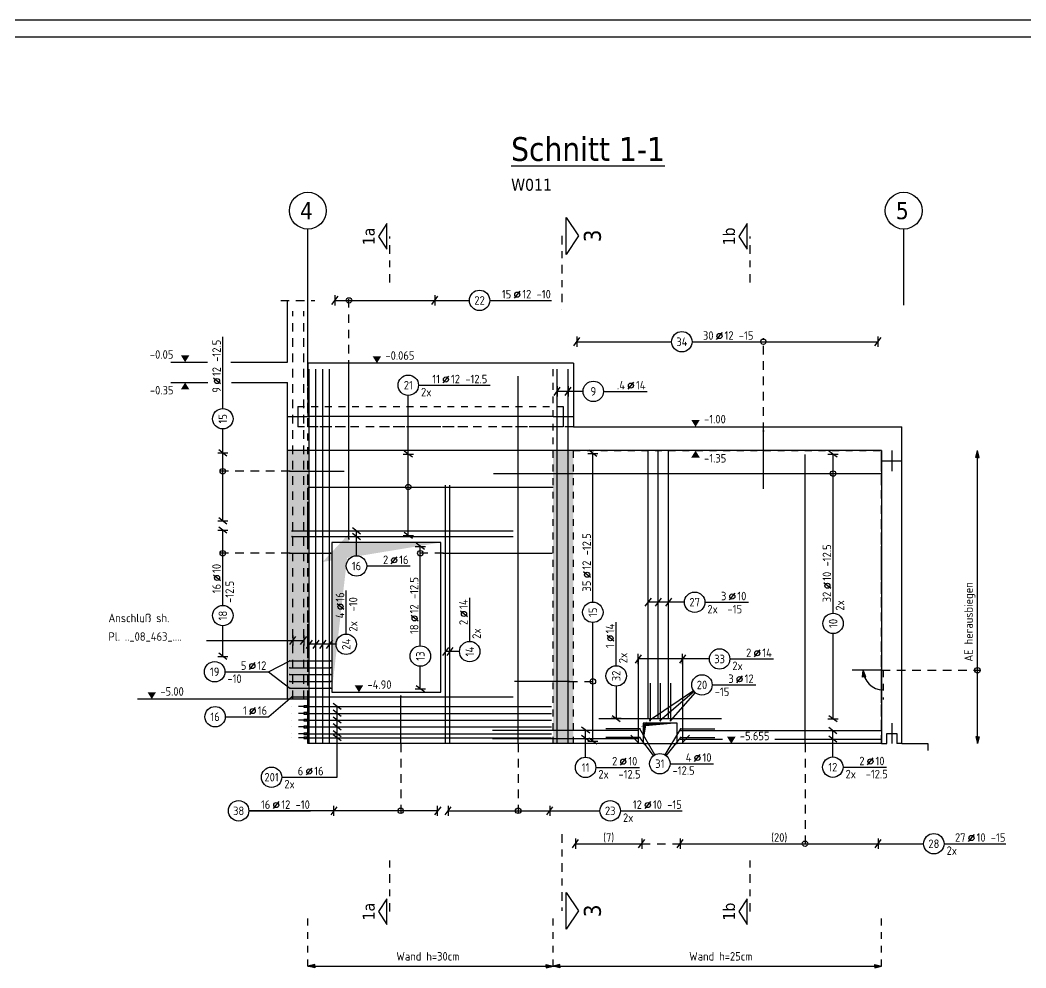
# Model space of a CAD drawing. Extents: x 40 to 149, y 46 to 88.
# Drawn here: x 69.88 to 84.66, y 74.18 to 88.1 of the extents above; entities that cross this region are included whole.
import ezdxf
from ezdxf.enums import TextEntityAlignment as Align

# ---------------------------------------------------------------- set-up
doc = ezdxf.new("R2010")
doc.units = 0
doc.header["$LTSCALE"] = 0.5
for name, pattern in [('AUSGEZOGEN', [1000.01, 1000, 0.01]), ('DASHDOTSMALL', [1.05, 0.5, -0.25, 0.05, -0.25]), ('DOT', [0.175, 0.05, -0.125]), ('HIDDEN', [0.375, 0.25, -0.125]), ('HIDDEN2', [0.187, 0.125, -0.062]), ('HIDDEN4', [0.12, 0.02, -0.1]), ('PUNKT', [0.175, 0.05, -0.125]), ('STRICHPUNKT', [1, 0.5, -0.25, 0, -0.25]), ('STRICHPUNKT2', [0.55, 0.25, -0.125, 0.05, -0.125]), ('VERDECKT', [0.375, 0.25, -0.125])]:
    doc.linetypes.add(name, pattern=pattern)
for name, color, linetype in [('ACHSEN', 7, 'Continuous'), ('AFB', 7, 'Continuous'), ('AFU', 7, 'Continuous'), ('BETON', 7, 'Continuous'), ('DRUEBER', 7, 'Continuous'), ('Fugenband', 7, 'Continuous'), ('grau_dunkel', 7, 'Continuous'), ('grau_mittel', 7, 'Continuous'), ('HILFE', 7, 'Continuous'), ('koten', 7, 'Continuous'), ('RAHMEN', 7, 'Continuous'), ('RND', 7, 'Continuous'), ('SCHNITTE', 7, 'STRICHPUNKT'), ('SFP_Achsen', 7, 'Continuous'), ('TEXT', 7, 'Continuous'), ('VERDECKT', 7, 'Continuous')]:
    doc.layers.add(name, color=color, linetype=linetype)
doc.styles.add('helv', font='tahoma.ttf')
doc.styles.add('txt', font='isocp.shx')
doc.linetypes.add('AFU_50K', pattern='A,0.15,["/",Standard,S=0.2,R=0,X=-0.01,Y=-0.1],0.07,["/",Standard,S=0.2,R=0,X=-0.01,Y=-0.1],0.15', length=0.37)
doc.linetypes.add('AFU_50L', pattern='A,0.75,["/",Standard,S=0.2,R=0,X=-0.01,Y=-0.1],0.07,["/",Standard,S=0.2,R=0,X=-0.01,Y=-0.1],0.75', length=1.57)
doc.linetypes.add('AFU_50M', pattern='A,0.45,["/",Standard,S=0.2,R=0,X=-0.01,Y=-0.1],0.07,["/",Standard,S=0.2,R=0,X=-0.01,Y=-0.1],0.45', length=0.97)

# ---------------------------------------------------------------- blocks, each defined once
blk = doc.blocks.new('RND_LEI')
at = {"layer": 'RND', "color": 7, "linetype": 'Continuous'}
blk.add_line((1.022, 0.066), (1.19, 0.27), dxfattribs=at)
for centre, radius in [((0, 0), 0.3), ((1.106, 0.168), 0.075)]:
    blk.add_circle(centre, radius, dxfattribs=at)
at = {"layer": 'RND', "color": 7, "linetype": 'Continuous', "style": 'txt'}
blk.add_attdef('ANZ', text='', height=0.25, dxfattribs=at).set_placement((0.931, 0.057), align=Align.RIGHT)
for tag, p in [('DUM', (1.253, 0.057)), ('ABSTD', (1.674, 0.057)), ('POSTXT', (0.374, -0.327))]:
    blk.add_attdef(tag, p, '', height=0.25, dxfattribs=at)
blk.add_attdef('POSL', text='', height=0.25, dxfattribs=at).set_placement((0, 0), align=Align.MIDDLE)
blk = doc.blocks.new('lei_gre')
at = {"layer": 'RND', "color": 7, "linetype": 'Continuous'}
for p, q in [((-0.09, -0.12), (0.09, 0.12)), ((0, 0.15), (0, -0.15))]:
    blk.add_line(p, q, dxfattribs=at)
blk = doc.blocks.new('OKRD_O')
at = {"color": 0, "linetype": 'ByBlock'}
blk.add_solid([(-0.125, 0.202), (0.125, 0.202), (0, 0)], dxfattribs=at)
at = {"color": 0, "linetype": 'ByBlock', "style": 'txt'}
blk.add_attdef('OKRD', (0.25, 0.1), '', height=0.25, dxfattribs=at)
blk = doc.blocks.new('OKRD_U')
at = {"color": 0, "linetype": 'ByBlock'}
blk.add_solid([(-0.125, -0.202), (0.125, -0.202), (0, 0)], dxfattribs=at)
at = {"color": 0, "linetype": 'ByBlock', "style": 'txt'}
blk.add_attdef('OKRD', (0.25, -0.35), '', height=0.25, dxfattribs=at)
blk = doc.blocks.new('Pfeillinie')
at = {"layer": 'TEXT', "linetype": 'Continuous'}
blk.add_hatch(color=7, dxfattribs=at).paths.add_polyline_path([(0, 0), (-0.8, 0.2), (-0.8, 0), (-0.8, -0.2)])
at = {"layer": 'TEXT', "color": 7, "linetype": 'Continuous'}
for p, q in [((-0.8, 0), (-0.8, 0.2)), ((-0.8, 0.2), (0, 0)), ((-0.8, 0), (-0.8, -0.2)), ((-0.8, -0.2), (0, 0))]:
    blk.add_line(p, q, dxfattribs=at)
blk = doc.blocks.new('SCHN-2')
at = {"layer": 'SCHNITTE', "color": 6, "linetype": 'Continuous'}
blk.add_lwpolyline([(0.378, 0.088), (0, 0.34), (-0.378, 0.088)], close=True, dxfattribs=at)
at = {"layer": 'SCHNITTE', "color": 1, "linetype": 'DASHDOTSMALL', "style": 'helv'}
blk.add_attdef('SCHN-2', text='', height=0.35, dxfattribs=at).set_placement((0, 0.45), align=Align.CENTER)
blk = doc.blocks.new('DINA0')
at = {"layer": 'RAHMEN'}
blk.add_line((118.9, 84.1), (0, 84.1), dxfattribs=at)
at = {"layer": 'RAHMEN', "color": 5}
blk.add_line((118.4, 83.6), (2, 83.6), dxfattribs=at)
blk = doc.blocks.new('SCHN-1')
at = {"layer": 'SCHNITTE', "color": 5, "linetype": 'Continuous'}
blk.add_lwpolyline([(0.54, 0.125), (0, 0.485), (-0.54, 0.125)], close=True, dxfattribs=at)
at = {"layer": 'SCHNITTE', "color": 6, "linetype": 'Continuous', "style": 'helv'}
blk.add_attdef('SCHN-1', text='', height=0.5, dxfattribs=at).set_placement((0, 0.635), align=Align.CENTER)

msp = doc.modelspace()

# ---------------------------------------------------------------- hatches: boundary and pattern name
at = {"layer": 'grau_mittel'}
for points in [[(74.111, 81.7783), (73.811, 81.7783), (73.811, 78.1283), (74.111, 78.1283)], [(78.011, 81.7783), (77.711, 81.7783), (77.711, 77.4733), (78.011, 77.4733)]]:
    msp.add_hatch(color=61, dxfattribs=at).paths.add_polyline_path(points)

# ---------------------------------------------------------------- linework, layer by layer
at = {"layer": 'ACHSEN', "color": 140, "linetype": 'AUSGEZOGEN'}
for p, q in [((74.111, 83.9134), (74.111, 85.0331)), ((82.861, 83.9134), (82.861, 85.0331))]:
    msp.add_line(p, q, dxfattribs=at)
at = {"layer": 'AFB', "color": 1, "linetype": 'AUSGEZOGEN'}
for p, q in [((73.961, 82.4283), (73.961, 82.1283)), ((77.861, 82.4283), (77.861, 82.1283)), ((82.686, 81.7783), (82.686, 81.4783))]:
    msp.add_line(p, q, dxfattribs=at)
at = {"layer": 'AFU', "color": 8, "linetype": 'AFU_50L'}
for p, q in [((74.111, 83.0633), (74.111, 82.2783)), ((77.711, 82.2783), (74.111, 82.2783)), ((82.536, 81.7783), (73.811, 81.7783)), ((82.536, 81.6283), (82.536, 81.7783)), ((82.536, 81.7783), (82.536, 77.4733)), ((74.111, 77.4733), (74.111, 78.1283)), ((79.036, 77.4733), (74.111, 77.4733)), ((82.536, 77.4733), (79.536, 77.4733))]:
    msp.add_line(p, q, dxfattribs=at)
at = {"layer": 'AFU', "color": 8, "linetype": 'AFU_50M'}
for p, q in [((73.811, 82.2783), (74.111, 82.2783)), ((77.711, 82.2783), (78.011, 82.2783)), ((82.536, 81.6283), (82.836, 81.6283))]:
    msp.add_line(p, q, dxfattribs=at)
at = {"layer": 'AFU', "color": 8, "linetype": 'AFU_50K'}
msp.add_line((74.111, 78.1283), (73.811, 78.1283), dxfattribs=at)
at = {"layer": 'AFU', "color": 1, "linetype": 'AUSGEZOGEN'}
msp.add_line((82.686, 77.7733), (82.686, 77.4733), dxfattribs=at)
at = {"layer": 'AFU', "color": 8, "linetype": 'AUSGEZOGEN'}
for p, q in [((82.611, 77.4733), (82.611, 77.6233)), ((82.611, 77.6233), (82.761, 77.6233)), ((82.761, 77.6233), (82.761, 77.4733)), ((82.536, 77.4733), (82.611, 77.4733)), ((82.836, 77.4733), (82.761, 77.4733))]:
    msp.add_line(p, q, dxfattribs=at)
at = {"layer": 'BETON', "color": 6, "linetype": 'AUSGEZOGEN'}
for p, q in [((73.811, 83.0783), (73.811, 83.9835)), ((74.111, 83.0633), (74.111, 83.9835)), ((72.098, 83.0783), (72.6368, 83.0783)), ((72.9781, 83.0783), (73.811, 83.0783)), ((78.011, 83.0633), (74.111, 83.0633)), ((78.011, 83.0633), (78.011, 82.1283)), ((72.098, 82.7783), (72.6411, 82.7783)), ((72.9867, 82.7783), (73.811, 82.7783)), ((73.811, 78.1283), (73.811, 82.7783)), ((78.011, 82.1283), (82.836, 82.1283)), ((82.836, 77.4733), (82.836, 82.1283)), ((73.811, 78.1283), (71.6082, 78.1283)), ((82.836, 77.4733), (83.216, 77.4733)), ((83.216, 77.4733), (83.216, 77.3733))]:
    msp.add_line(p, q, dxfattribs=at)
for points in [[(74.461, 78.2283), (76.061, 78.2283), (76.061, 80.4283), (74.461, 80.4283)], [(79.036, 77.7733), (79.036, 77.4733), (79.536, 77.4733), (79.536, 77.7733)]]:
    msp.add_lwpolyline(points, close=True, dxfattribs=at)
at = {"layer": 'DRUEBER', "color": 7, "linetype": 'DOT'}
for p, q in [((74.111, 78.1283), (74.111, 83.0633)), ((78.011, 81.7783), (82.536, 81.7783)), ((82.536, 77.4733), (82.536, 81.7783))]:
    msp.add_line(p, q, dxfattribs=at)
at = {"layer": 'DRUEBER', "color": 7, "linetype": 'PUNKT'}
for p, q in [((77.711, 77.4733), (77.711, 83.0633)), ((78.011, 77.4733), (78.011, 81.7783))]:
    msp.add_line(p, q, dxfattribs=at)
at = {"layer": 'Fugenband', "color": 102, "linetype": 'HIDDEN4'}
for p, q in [((73.961, 82.4283), (77.861, 82.4283)), ((77.861, 82.1283), (73.961, 82.1283))]:
    msp.add_line(p, q, dxfattribs=at)
at = {"layer": 'grau_dunkel', "color": 21}
for points in [[(74.461, 78.2283, 0, 0.251, 0), (74.5863, 80.4212, 0, 0, 0), (74.4717, 80.2983, 0.2609, 0, 0), (76.061, 80.4283, 0, 0, 0)], [(79.036, 77.4733, 0, 0.0489, 0), (79.0604, 77.7713, 0, 0, 0), (79.0371, 77.7503, 0.0462, 0, 0), (79.536, 77.7733, 0, 0, 0)]]:
    msp.add_lwpolyline(points, format="xyseb", dxfattribs=at)
at = {"layer": 'HILFE', "color": 102, "linetype": 'HIDDEN'}
msp.add_line((73.711, 83.9835), (74.211, 83.9835), dxfattribs=at)
at = {"layer": 'HILFE', "color": 102, "linetype": 'AUSGEZOGEN'}
msp.add_line((72.6209, 78.9888), (74.0491, 78.9888), dxfattribs=at)
for points in [[(74.05, 78.0073), (74.111, 78.0073), (74.111, 78.0293), (74.05, 78.0293)], [(74.05, 77.9073), (74.111, 77.9073), (74.111, 77.9293), (74.05, 77.9293)], [(74.05, 77.8073), (74.111, 77.8073), (74.111, 77.8293), (74.05, 77.8293)], [(74.05, 77.7073), (74.111, 77.7073), (74.111, 77.7293), (74.05, 77.7293)], [(74.05, 77.6073), (74.111, 77.6073), (74.111, 77.6293), (74.05, 77.6293)], [(74.05, 77.5473), (74.111, 77.5473), (74.111, 77.5693), (74.05, 77.5693)]]:
    msp.add_lwpolyline(points, close=True, dxfattribs=at)
at = {"layer": 'RND', "color": 7, "linetype": 'AUSGEZOGEN'}
for p, q in [((74.5083, 83.9856), (75.9758, 83.9856)), ((75.9758, 83.9856), (76.4822, 83.9856)), ((76.7822, 83.9856), (77.6884, 83.9856)), ((72.8609, 82.3968), (72.8609, 83.4493)), ((78.0601, 83.3783), (79.4529, 83.3783)), ((79.7529, 83.3783), (82.4833, 83.3783)), ((75.735, 82.7393), (76.7875, 82.7393)), ((75.585, 81.7259), (75.585, 82.5893)), ((78.4527, 82.6494), (79.0927, 82.6494)), ((72.8609, 81.7445), (72.8609, 82.0968)), ((72.8609, 80.7452), (72.8609, 81.7445)), ((75.585, 80.5324), (75.585, 81.7259)), ((78.2957, 79.5527), (78.2957, 81.7385)), ((81.8239, 79.3898), (81.8239, 81.7256)), ((72.8609, 79.5049), (72.8609, 80.6098)), ((75.7621, 78.9102), (75.7621, 80.3716)), ((74.9747, 80.0835), (75.6147, 80.0835)), ((74.6736, 79.0829), (74.6736, 79.7229)), ((76.4872, 78.9764), (76.4872, 79.6164)), ((79.9411, 79.551), (80.5811, 79.551)), ((72.8609, 78.7554), (72.8609, 79.2049)), ((78.2957, 77.5091), (78.2957, 79.2527)), ((78.6388, 78.618), (78.6388, 79.258)), ((81.8239, 77.8365), (81.8239, 79.0898)), ((75.7621, 78.2791), (75.7621, 78.6102)), ((80.3072, 78.7173), (80.9472, 78.7173)), ((72.8916, 78.5292), (73.5316, 78.5292)), ((80.0484, 78.3362), (80.6884, 78.3362)), ((72.898, 77.8687), (73.538, 77.8687)), ((78.3392, 77.1244), (78.9792, 77.1244)), ((79.4292, 77.1791), (80.0692, 77.1791)), ((81.9699, 77.1275), (82.6099, 77.1275)), ((73.7273, 76.9798), (74.5409, 76.9798)), ((74.4928, 76.4868), (73.2433, 76.4868)), ((73.2433, 76.4868), (74.1496, 76.4868)), ((76.0161, 76.4868), (74.4928, 76.4868)), ((76.1707, 76.4868), (77.6627, 76.4868)), ((77.6627, 76.4868), (78.4007, 76.4868)), ((78.7007, 76.4868), (79.6069, 76.4868)), ((78.0424, 76.003), (79.0136, 76.003)), ((79.5796, 76.003), (82.4857, 76.003)), ((82.4857, 76.003), (83.154, 76.003)), ((83.454, 76.003), (84.3603, 76.003))]:
    msp.add_line(p, q, dxfattribs=at)
at = {"layer": 'RND', "color": 102, "linetype": 'VERDECKT'}
for p, q in [((74.7142, 82.9804), (74.7142, 84.0356)), ((80.8001, 82.0669), (80.8001, 83.4283)), ((73.8445, 81.4761), (72.8109, 81.4761)), ((73.8445, 80.2716), (72.8109, 80.2716)), ((76.0995, 80.2716), (75.7121, 80.2716)), ((82.536, 78.5521), (83.994, 78.5521)), ((77.9472, 78.3877), (78.3457, 78.3877)), ((75.4734, 77.4733), (75.4734, 76.4368)), ((77.1989, 77.4733), (77.1989, 76.4368)), ((81.4123, 77.4733), (81.4123, 75.953))]:
    msp.add_line(p, q, dxfattribs=at)
at = {"layer": 'RND', "color": 102, "linetype": 'AUSGEZOGEN'}
for p, q in [((78.1527, 82.6494), (77.7724, 82.6494)), ((74.8247, 80.2335), (74.8247, 80.5976)), ((79.6411, 79.551), (79.1061, 79.551)), ((74.5236, 78.9329), (74.1282, 78.9329)), ((76.3372, 78.8264), (76.1303, 78.8264)), ((73.5316, 78.5292), (73.8445, 78.688)), ((80.0072, 78.7173), (78.9607, 78.7173)), ((73.5316, 78.5292), (73.8445, 78.288)), ((78.6388, 78.318), (78.6388, 77.8419)), ((73.8778, 78.1625), (73.538, 77.8687)), ((79.7744, 78.2517), (79.129, 77.812)), ((79.7844, 78.2386), (79.286, 77.812)), ((79.7992, 78.2237), (79.436, 77.812)), ((74.5409, 76.9798), (74.5409, 78.0183)), ((78.1892, 77.2744), (78.1892, 77.6725)), ((79.2044, 77.3091), (78.9853, 77.6901)), ((79.1883, 77.2984), (78.9853, 77.5651)), ((79.3565, 77.3076), (79.5868, 77.6901)), ((79.3726, 77.2964), (79.5868, 77.5651)), ((81.8199, 77.2775), (81.8199, 77.6645))]:
    msp.add_line(p, q, dxfattribs=at)
at = {"layer": 'RND', "color": 7, "linetype": 'VERDECKT'}
msp.add_line((79.0136, 76.003), (79.5796, 76.003), dxfattribs=at)
at = {"layer": 'RND', "color": 1, "linetype": 'HIDDEN'}
for points in [[(73.8893, 78.1283), (73.8893, 83.8283)], [(74.0491, 78.1283), (74.0491, 83.8283)]]:
    msp.add_lwpolyline(points, dxfattribs=at)
at = {"layer": 'RND', "color": 1, "linetype": 'AUSGEZOGEN'}
for points in [[(74.1282, 77.4733), (74.1282, 82.9733)], [(74.2282, 77.4733), (74.2282, 82.9733)], [(74.3282, 77.4733), (74.3282, 82.9733)], [(74.4259, 77.4733), (74.4259, 82.9733)], [(74.7142, 80.4804), (74.7142, 82.9804)], [(77.1989, 77.4733), (77.1989, 82.8733)], [(77.7724, 77.4733), (77.7724, 82.9733)], [(77.932, 77.4733), (77.932, 82.9733)], [(80.8001, 81.2169), (80.8001, 82.0669)], [(79.1061, 77.8321), (79.1061, 81.7821)], [(79.2561, 77.8321), (79.2561, 81.7821)], [(79.4061, 77.8321), (79.4061, 81.7821)], [(81.4123, 77.4733), (81.4123, 81.7233)], [(73.8445, 81.4761), (74.6445, 81.4761)], [(76.836, 81.4413), (82.536, 81.4413)], [(74.111, 81.2433), (77.711, 81.2433)], [(76.1303, 77.4733), (76.1303, 81.2733)], [(76.1958, 77.4733), (76.1958, 81.2733)], [(73.8778, 80.5976), (77.1278, 80.5976)], [(73.8778, 80.5151), (77.1278, 80.5151)], [(73.8445, 80.2716), (74.4445, 80.2716)], [(76.0995, 80.2716), (77.6995, 80.2716)], [(78.9607, 78.7419), (78.9607, 77.4919), (78.8546, 77.598)], [(79.6113, 78.7419), (79.6113, 77.4919), (79.7174, 77.598)], [(73.8445, 78.688), (74.4445, 78.688)], [(73.8445, 78.588), (74.4445, 78.588)], [(73.8445, 78.488), (74.4445, 78.488)], [(82.536, 78.5521), (82.106, 78.5521)], [(73.8445, 78.388), (74.4445, 78.388)], [(73.8445, 78.288), (74.4445, 78.288)], [(77.9472, 78.3877), (77.1472, 78.3877)], [(79.136, 78.362), (79.136, 77.812)], [(79.286, 78.362), (79.286, 77.812)], [(79.436, 78.362), (79.436, 77.812)], [(73.8778, 78.1625), (77.1278, 78.1625)], [(75.4734, 77.4733), (75.4734, 78.1733)], [(74.087, 78.0183), (77.687, 78.0183)], [(74.087, 77.9183), (77.687, 77.9183)], [(74.087, 77.8183), (77.687, 77.8183)], [(74.087, 77.7183), (77.687, 77.7183)], [(78.386, 77.8419), (80.186, 77.8419)], [(74.087, 77.6183), (77.687, 77.6183)], [(74.087, 77.5583), (77.687, 77.5583)], [(76.8207, 77.6725), (78.9707, 77.6725)], [(78.9853, 77.6901), (78.4853, 77.6901)], [(78.9853, 77.5651), (78.4853, 77.5651)], [(79.5783, 77.6645), (82.5283, 77.6645)], [(79.5868, 77.6901), (80.0868, 77.6901)], [(79.5868, 77.5651), (80.0868, 77.5651)], [(76.8207, 77.5475), (78.9707, 77.5475)], [(79.5783, 77.5395), (80.1986, 77.5395)], [(80.9699, 77.5395), (82.5283, 77.5395)]]:
    msp.add_lwpolyline(points, dxfattribs=at)
at = {"layer": 'RND', "color": 7, "linetype": 'AUSGEZOGEN'}
for points, const_width in [([(80.7931, 82.0669, 1), (80.8071, 82.0669, 1)], 0.014), ([(73.8382, 81.4761, 1), (73.8507, 81.4761, 1)], 0.0125), ([(73.8716, 80.5976, 1), (73.8841, 80.5976, 1)], 0.0125), ([(73.8716, 80.5151, 1), (73.8841, 80.5151, 1)], 0.0125), ([(74.7079, 80.4804, 1), (74.7204, 80.4804, 1)], 0.0125), ([(73.8382, 80.2716, 1), (73.8507, 80.2716, 1)], 0.0125), ([(74.4382, 80.2716, 1), (74.4507, 80.2716, 1)], 0.0125), ([(76.0932, 80.2716, 1), (76.1057, 80.2716, 1)], 0.0125), ([(73.8382, 78.688, 1), (73.8507, 78.688, 1)], 0.0125), ([(73.8382, 78.588, 1), (73.8507, 78.588, 1)], 0.0125), ([(74.4382, 78.688, 1), (74.4507, 78.688, 1)], 0.0125), ([(74.4382, 78.588, 1), (74.4507, 78.588, 1)], 0.0125), ([(73.8382, 78.488, 1), (73.8507, 78.488, 1)], 0.0125), ([(74.4382, 78.488, 1), (74.4507, 78.488, 1)], 0.0125), ([(73.8382, 78.388, 1), (73.8507, 78.388, 1)], 0.0125), ([(73.8382, 78.288, 1), (73.8507, 78.288, 1)], 0.0125), ([(74.4382, 78.388, 1), (74.4507, 78.388, 1)], 0.0125), ([(74.4382, 78.288, 1), (74.4507, 78.288, 1)], 0.0125), ([(77.9535, 78.3877, -1), (77.941, 78.3877, -1)], 0.0125), ([(73.8716, 78.1625, 1), (73.8841, 78.1625, 1)], 0.0125), ([(75.4671, 78.1733, 1), (75.4796, 78.1733, 1)], 0.0125), ([(78.9915, 77.6901, -1), (78.979, 77.6901, -1)], 0.0125), ([(79.143, 77.812, 1), (79.129, 77.812, 1)], 0.014), ([(79.293, 77.812, 1), (79.279, 77.812, 1)], 0.014), ([(79.443, 77.812, 1), (79.429, 77.812, 1)], 0.014), ([(79.5805, 77.6901, 1), (79.593, 77.6901, 1)], 0.0125), ([(78.9915, 77.5651, -1), (78.979, 77.5651, -1)], 0.0125), ([(79.5805, 77.5651, 1), (79.593, 77.5651, 1)], 0.0125)]:
    msp.add_lwpolyline(points, format="xyb", close=True, dxfattribs=dict(at, const_width=const_width))
at = {"layer": 'RND', "color": 102, "linetype": 'AUSGEZOGEN'}
for points in [[(83.944, 77.4733), (83.944, 81.7783)], [(74.111, 74.2037), (77.711, 74.2037)], [(77.711, 74.2037), (82.536, 74.2037)]]:
    msp.add_lwpolyline(points, dxfattribs=at)
at = {"layer": 'RND', "color": 1, "linetype": 'HIDDEN2'}
for points in [[(82.5582, 78.5521), (82.5582, 78.1221)], [(74.074, 78.0183), (73.8727, 78.0183)], [(74.074, 77.9183), (73.8727, 77.9183)], [(74.074, 77.8183), (73.8727, 77.8183)], [(74.074, 77.7183), (73.8727, 77.7183)], [(74.074, 77.6183), (73.8727, 77.6183)], [(74.074, 77.5583), (73.8727, 77.5583)]]:
    msp.add_lwpolyline(points, dxfattribs=at)
at = {"layer": 'RND', "color": 7, "linetype": 'AUSGEZOGEN'}
for centre in [(74.7142, 83.9856), (80.8001, 83.3783), (72.8609, 81.4761), (81.8239, 81.4413), (75.585, 81.2433), (72.8609, 80.2716), (75.7621, 80.2716), (83.944, 78.5521), (78.2957, 78.3877), (75.4734, 76.4868), (77.1989, 76.4868), (81.4123, 76.003)]:
    msp.add_circle(centre, 0.04, dxfattribs=at)
at = {"layer": 'RND', "color": 102, "linetype": 'AUSGEZOGEN'}
msp.add_arc((82.5582, 78.5521), 0.2901, 180, 270, dxfattribs=at)
at = {"layer": 'SCHNITTE', "color": 6, "linetype": 'STRICHPUNKT2'}
for p, q in [((75.316, 84.2469), (75.316, 84.9258)), ((80.6074, 84.2469), (80.6074, 84.9258)), ((75.316, 75.0056), (75.316, 75.8095)), ((80.6074, 75.0056), (80.6074, 75.8095))]:
    msp.add_line(p, q, dxfattribs=at)
at = {"layer": 'SCHNITTE', "color": 5, "linetype": 'STRICHPUNKT2'}
for p, q in [((77.8407, 84.9323), (77.8407, 83.8551)), ((77.8407, 76.1413), (77.8407, 75.017))]:
    msp.add_line(p, q, dxfattribs=at)
at = {"layer": 'SFP_Achsen', "color": 7, "linetype": 'AUSGEZOGEN'}
for centre in [(74.111, 85.3035), (82.861, 85.3035)]:
    msp.add_circle(centre, 0.2705, dxfattribs=at)
at = {"layer": 'TEXT', "color": 7, "linetype": 'HIDDEN4'}
for p, q in [((74.111, 74.2037), (74.111, 74.9636)), ((77.711, 74.2037), (77.711, 74.9636)), ((82.536, 74.2037), (82.536, 74.9636))]:
    msp.add_line(p, q, dxfattribs=at)
at = {"layer": 'VERDECKT', "color": 7, "linetype": 'VERDECKT'}
for p, q in [((74.111, 82.1283), (74.111, 83.0633)), ((78.011, 82.1283), (74.111, 82.1283)), ((74.111, 78.1283), (74.111, 81.7783)), ((82.536, 77.4733), (82.536, 81.7783))]:
    msp.add_line(p, q, dxfattribs=at)
at = {"layer": 'VERDECKT', "color": 7, "linetype": 'HIDDEN'}
msp.add_line((82.536, 81.7783), (74.111, 81.7783), dxfattribs=at)

# ---------------------------------------------------------------- block references
at = {"layer": 'koten', "color": 7, "linetype": 'AUSGEZOGEN'}
ref = msp.add_blockref('OKRD_O', (72.3079, 83.0783), dxfattribs=dict(at, xscale=-0.5, yscale=0.5, zscale=0.5))
ref.add_attrib('OKRD', '-0.05', (71.7902, 83.1283), dxfattribs={"layer": '0', "color": 0, "linetype": 'ByBlock', "height": 0.125, "style": 'txt'})
at = {"layer": 'koten', "color": 7, "linetype": 'AUSGEZOGEN', "xscale": 0.5, "yscale": 0.5, "zscale": 0.5}
for name, p, values in [('OKRD_O', (75.1243, 83.0633), {'OKRD': '-0.065'}), ('OKRD_O', (79.8039, 82.1283), {'OKRD': '-1.00'}), ('OKRD_U', (79.8039, 81.7783), {'OKRD': '-1.35'}), ('OKRD_O', (71.8181, 78.1283), {'OKRD': '-5.00'}), ('OKRD_O', (74.8608, 78.2283), {'OKRD': '-4.90'}), ('OKRD_O', (80.3293, 77.4733), {'OKRD': '-5.655'})]:
    msp.add_blockref(name, p, dxfattribs=at).add_auto_attribs(values)
at = {"layer": 'koten', "color": 7, "linetype": 'AUSGEZOGEN'}
ref = msp.add_blockref('OKRD_U', (72.3079, 82.7783), dxfattribs=dict(at, xscale=-0.5, yscale=0.5, zscale=0.5))
ref.add_attrib('OKRD', '-0.35', (71.7902, 82.6033), dxfattribs={"layer": '0', "color": 0, "linetype": 'ByBlock', "height": 0.125, "style": 'txt'})
at = {"layer": 'RAHMEN', "color": 7, "linetype": 'AUSGEZOGEN', "xscale": 0.5, "yscale": 0.5, "zscale": 0.5}
msp.add_blockref('DINA0', (39.9553, 46.0537), dxfattribs=at)
at = {"layer": 'RND', "color": 7, "linetype": 'AUSGEZOGEN', "xscale": 0.5, "yscale": 0.5, "zscale": 0.5}
for p in [(74.5083, 83.9856), (75.9758, 83.9856), (78.0601, 83.3783), (82.4833, 83.3783), (77.7724, 82.6494), (77.932, 82.6494), (73.8893, 78.9888), (74.0491, 78.9888), (76.1707, 76.4868), (77.6627, 76.4868), (78.0424, 76.003), (79.0136, 76.003), (79.5796, 76.003), (82.4857, 76.003)]:
    msp.add_blockref('lei_gre', p, dxfattribs=at)
for p, values in [((76.6322, 83.9856), {'POSL': '22', 'DUM': '12', 'ANZ': '15', 'ABSTD': '-10'}), ((79.6029, 83.3783), {'POSL': '34', 'DUM': '12', 'ANZ': '30', 'ABSTD': '-15'}), ((75.585, 82.7393), {'POSL': '21', 'DUM': '12', 'ANZ': '11', 'ABSTD': '-12.5', 'POSTXT': '2x'}), ((78.3027, 82.6494), {'POSL': '9', 'DUM': '14', 'ANZ': '.4'}), ((74.8247, 80.0835), {'POSL': '16', 'DUM': '16', 'ANZ': '2'}), ((79.7911, 79.551), {'POSL': '27', 'DUM': '10', 'ANZ': '3', 'POSTXT': '2x  -15'}), ((80.1572, 78.7173), {'POSL': '33', 'DUM': '14', 'ANZ': '2', 'POSTXT': '2x'}), ((72.7416, 78.5292), {'POSL': '19', 'DUM': '12', 'ANZ': '5', 'POSTXT': '-10'}), ((79.8984, 78.3362), {'POSL': '20', 'DUM': '12', 'ANZ': '3', 'POSTXT': '-15'}), ((72.748, 77.8687), {'POSL': '16', 'DUM': '16', 'ANZ': '1'}), ((78.1892, 77.1244), {'POSL': '11', 'DUM': '10', 'ANZ': '2', 'POSTXT': '2x  -12.5'}), ((79.2792, 77.1791), {'POSL': '31', 'DUM': '10', 'ANZ': '4', 'POSTXT': '-12.5'}), ((81.8199, 77.1275), {'POSL': '12', 'DUM': '10', 'ANZ': '2', 'POSTXT': '2x  -12.5'}), ((73.5773, 76.9798), {'POSL': '201', 'DUM': '16', 'ANZ': '6', 'POSTXT': '2x'}), ((73.0933, 76.4868), {'POSL': '38', 'DUM': '12', 'ANZ': '16', 'ABSTD': '-10'}), ((78.5507, 76.4868), {'POSL': '23', 'DUM': '10', 'ANZ': '12', 'ABSTD': '-15', 'POSTXT': '2x'}), ((83.304, 76.003), {'POSL': '28', 'DUM': '10', 'ANZ': '27', 'ABSTD': '-15', 'POSTXT': '2x'})]:
    msp.add_blockref('RND_LEI', p, dxfattribs=at).add_auto_attribs(values)
for p, rotation, values in [((72.8609, 82.2468), 90, {'POSL': '15', 'DUM': '12', 'ANZ': '9', 'ABSTD': '-12.5'}), ((78.2957, 79.4027), 90, {'POSL': '15', 'DUM': '12', 'ANZ': '35', 'ABSTD': '-12.5'}), ((81.8239, 79.2398), 90.00000000000114, {'POSL': '10', 'DUM': '10', 'ANZ': '32', 'ABSTD': '-12.5', 'POSTXT': '2x'}), ((72.8609, 79.3549), 90, {'POSL': '18', 'DUM': '10', 'ANZ': '16', 'POSTXT': '-12.5'}), ((75.7621, 78.7602), 90, {'POSL': '13', 'DUM': '12', 'ANZ': '18', 'ABSTD': '-12.5'}), ((74.6736, 78.9329), 90, {'POSL': '24', 'DUM': '16', 'ANZ': '4', 'POSTXT': '2x  -10'}), ((76.4872, 78.8264), 90, {'POSL': '14', 'DUM': '14', 'ANZ': '2', 'POSTXT': '2x'}), ((78.6388, 78.468), 90, {'POSL': '32', 'DUM': '14', 'ANZ': '1', 'POSTXT': '2x'})]:
    msp.add_blockref('RND_LEI', p, dxfattribs=dict(at, rotation=rotation)).add_auto_attribs(values)
for p, rotation in [((72.8609, 81.7445), 90), ((75.585, 81.7259), 90.00000000000114), ((78.2957, 81.7385), 90), ((81.8239, 81.7256), 90.00000000000114), ((72.8609, 80.7452), 90), ((72.8609, 80.6098), 90), ((75.585, 80.5324), 90.00000000000114), ((75.7621, 80.3716), 90), ((72.8609, 78.7554), 90), ((75.7621, 78.2791), 90), ((81.8239, 77.8365), 90.00000000000114), ((78.2957, 77.5091), 90), ((74.4928, 76.4868), 180), ((76.0161, 76.4868), 180)]:
    msp.add_blockref('lei_gre', p, dxfattribs=dict(at, rotation=rotation))
at = {"layer": 'RND', "color": 102, "linetype": 'AUSGEZOGEN'}
for name, p, xscale, yscale, zscale, rotation in [('Pfeillinie', (83.944, 81.7783), 0.125, 0.125, 0.125, 89.99999999999808), ('lei_gre', (74.8247, 80.5976), 0.5, 0.5, 0.5, 90), ('lei_gre', (74.8247, 80.5151), 0.5, 0.5, 0.5, 90), ('lei_gre', (79.1061, 79.551), 0.5, 0.5, 0.5, 180), ('lei_gre', (79.2561, 79.551), 0.5, 0.5, 0.5, 180), ('lei_gre', (79.4061, 79.551), 0.5, 0.5, 0.5, 180), ('lei_gre', (74.1282, 78.9329), 0.5, 0.5, 0.5, 180), ('lei_gre', (74.2282, 78.9329), 0.5, 0.5, 0.5, 180), ('lei_gre', (74.3282, 78.9329), 0.5, 0.5, 0.5, 180), ('lei_gre', (74.4259, 78.9329), 0.5, 0.5, 0.5, 180), ('lei_gre', (76.1303, 78.8264), 0.5, 0.5, 0.5, 180), ('lei_gre', (76.1958, 78.8264), 0.5, 0.5, 0.5, 180), ('lei_gre', (78.9607, 78.7173), 0.5, 0.5, 0.5, 180), ('lei_gre', (79.6113, 78.7173), 0.5, 0.5, 0.5, 180), ('Pfeillinie', (82.2681, 78.5521), 0.125, 0.125, 0.125, 95.94522179338036), ('lei_gre', (74.5409, 78.0183), 0.5, 0.5, 0.5, 90), ('lei_gre', (74.5409, 77.9183), 0.5, 0.5, 0.5, 90), ('lei_gre', (74.5409, 77.8183), 0.5, 0.5, 0.5, 90), ('lei_gre', (78.6388, 77.8419), 0.5, 0.5, 0.5, 270), ('lei_gre', (74.5409, 77.7183), 0.5, 0.5, 0.5, 90), ('lei_gre', (78.1892, 77.6725), 0.5, 0.5, 0.5, 90), ('lei_gre', (81.8199, 77.6645), 0.5, 0.5, 0.5, 90.00000000000304), ('lei_gre', (74.5409, 77.6183), 0.5, 0.5, 0.5, 90), ('lei_gre', (74.5409, 77.5583), 0.5, 0.5, 0.5, 90), ('lei_gre', (78.1892, 77.5475), 0.5, 0.5, 0.5, 90), ('lei_gre', (81.8199, 77.5395), 0.5, 0.5, 0.5, 90.00000000000304), ('Pfeillinie', (83.944, 77.4733), 0.125, 0.125, 0.125, 269.9999999999981), ('Pfeillinie', (74.111, 74.2037), 0.125, 0.125, 0.125, 180), ('Pfeillinie', (77.711, 74.2037), 0.125, 0.125, 0.125, 180.0000000000007)]:
    msp.add_blockref(name, p, dxfattribs=dict(at, xscale=xscale, yscale=yscale, zscale=zscale, rotation=rotation))
at = {"layer": 'RND', "color": 102, "linetype": 'AUSGEZOGEN', "xscale": 0.125, "yscale": 0.125, "zscale": 0.125}
for p in [(77.711, 74.2037), (82.536, 74.2037)]:
    msp.add_blockref('Pfeillinie', p, dxfattribs=at)
at = {"layer": 'SCHNITTE', "color": 6, "linetype": 'STRICHPUNKT2', "xscale": 0.5, "yscale": 0.5, "zscale": 0.5, "rotation": 90}
for p, values in [((75.316, 84.9258), {'SCHN-2': '1a'}), ((80.6074, 84.9258), {'SCHN-2': '1b'}), ((75.316, 75.0056), {'SCHN-2': '1a'}), ((80.6074, 75.0056), {'SCHN-2': '1b'})]:
    msp.add_blockref('SCHN-2', p, dxfattribs=at).add_auto_attribs(values)
at = {"layer": 'SCHNITTE', "color": 5, "linetype": 'STRICHPUNKT2'}
ref = msp.add_blockref('SCHN-1', (77.8407, 84.9323), dxfattribs=dict(at, xscale=-0.5, yscale=0.5, zscale=0.5, rotation=270))
ref.add_attrib('SCHN-1', '3', dxfattribs={"color": 6, "linetype": 'Continuous', "height": 0.25, "rotation": 90, "style": 'helv'}).set_placement((78.4136, 84.9323), align=Align.CENTER)
ref = msp.add_blockref('SCHN-1', (77.8407, 75.017), dxfattribs=dict(at, xscale=-0.5, yscale=0.5, zscale=0.5, rotation=270))
ref.add_attrib('SCHN-1', '3', dxfattribs={"color": 6, "linetype": 'Continuous', "height": 0.25, "rotation": 90, "style": 'helv'}).set_placement((78.4136, 75.017), align=Align.CENTER)

# ---------------------------------------------------------------- texts
at = {"layer": 'RND', "color": 7, "linetype": 'AUSGEZOGEN', "style": 'txt'}
for s, p in [('(7)', (78.528, 76.0955)), ('(20)', (81.0326, 76.0955))]:
    msp.add_text(s, height=0.125, dxfattribs=at).set_placement(p, align=Align.MIDDLE)
at = {"layer": 'SFP_Achsen', "color": 6, "linetype": 'AUSGEZOGEN', "style": 'helv'}
for s, p in [('4', (73.997, 85.1791)), ('5', (82.747, 85.1791))]:
    msp.add_text(s, height=0.25, dxfattribs=at).set_placement(p)
at = {"layer": 'TEXT', "color": 5, "linetype": 'AUSGEZOGEN', "style": 'helv'}
msp.add_text('%%uSchnitt 1-1', height=0.35, dxfattribs=at).set_placement((77.0964, 86.0344))
at = {"layer": 'TEXT', "color": 1, "linetype": 'AUSGEZOGEN', "style": 'helv'}
msp.add_text('W011', height=0.175, dxfattribs=at).set_placement((77.0964, 85.5969))
at = {"layer": 'TEXT', "color": 7, "linetype": 'HIDDEN2', "style": 'txt'}
msp.add_text('AE herausbiegen', height=0.125, rotation=90, dxfattribs=at).set_placement((83.8763, 78.678))
for s, p in [('Anschluß sh.', (71.182, 79.2572)), ('Pl. .._08_463_....', (71.182, 78.9846))]:
    msp.add_text(s, height=0.125, dxfattribs=at).set_placement(p)
at = {"layer": 'TEXT', "color": 7, "linetype": 'AUSGEZOGEN', "style": 'txt'}
for s, p in [('Wand h=30cm', (75.4094, 74.2863)), ('Wand h=25cm', (79.7102, 74.2863))]:
    msp.add_text(s, height=0.125, dxfattribs=at).set_placement(p)

doc.saveas('drawing.dxf')
